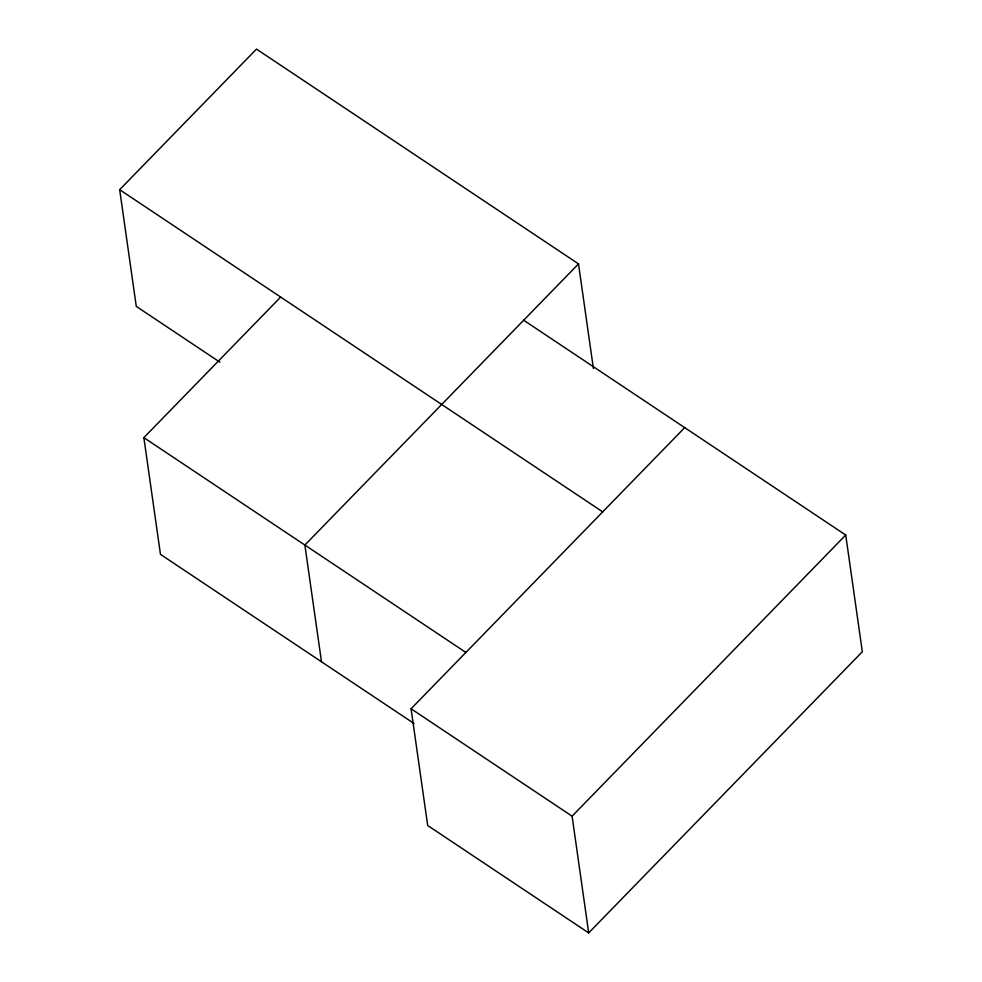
<?xml version="1.0" encoding="UTF-8"?>
<svg xmlns="http://www.w3.org/2000/svg" width="982" height="982" viewBox="0 0 982 982"><rect width="100%" height="100%" fill="white"/><g stroke="black" fill="none" stroke-linecap="round" stroke-linejoin="round"><path stroke-width="1.47" d="M219.956 362.211L136.277 306.396L119.669 189.673L256.486 49.1L578.508 263.9L593.398 368.508M414.036 723.513L160.471 554.376L143.863 437.641L280.68 297.067M578.508 263.9L304.874 545.047L321.495 661.77M523.688 320.23L845.723 535.03L862.331 651.753L588.697 932.9L427.686 825.494L411.077 708.771L684.712 427.624M588.697 932.9L572.089 816.177L845.723 535.03M119.669 189.673L602.715 511.88M143.863 437.641L465.885 652.453M411.077 708.771L572.089 816.177"/></g></svg>
